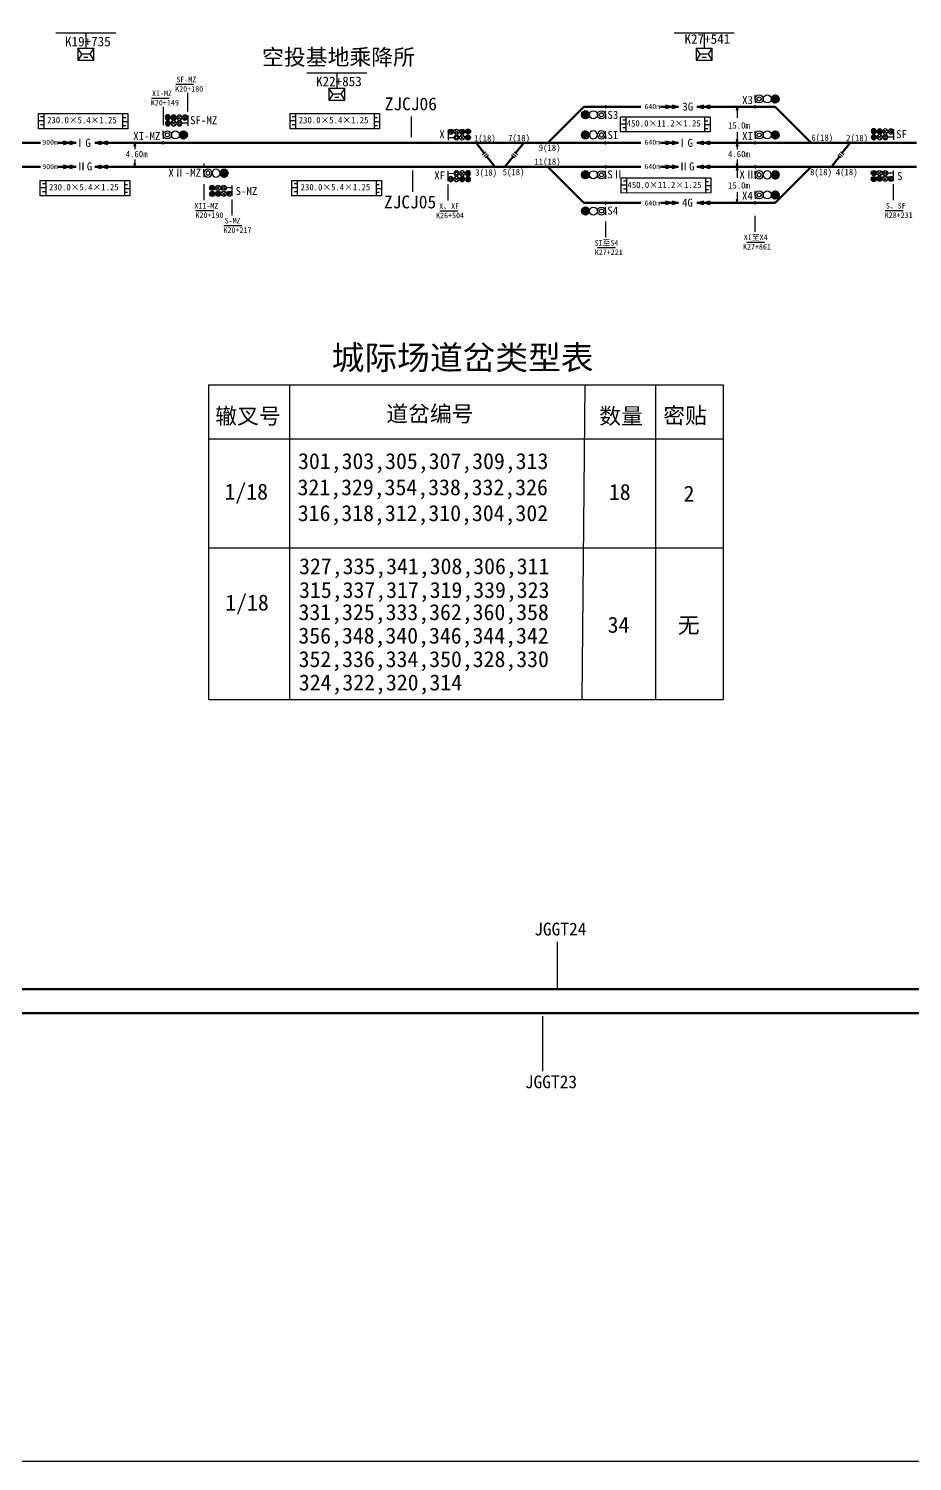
# Model space of a CAD drawing. Header units: millimetres. Extents: x -17381 to -15684, y 1883 to 2345.
# Drawn here: x -16561.8 to -16451.3, y 1883.2 to 2062.3 of the extents above; entities that cross this region are included whole.
import ezdxf
from ezdxf.enums import TextEntityAlignment as Align

# ---------------------------------------------------------------- set-up
doc = ezdxf.new("R2010")
doc.units = ezdxf.units.MM
for name, color, linetype in [('1', 1, 'Continuous'), ('D0', 7, 'Continuous'), ('信号机', 7, 'Continuous'), ('信号机名称', 7, 'Continuous'), ('公里标', 7, 'Continuous'), ('应答器', 7, 'Continuous'), ('标注', 7, 'Continuous'), ('站台', 7, 'Continuous'), ('车流方向', 7, 'Continuous'), ('道岔号', 7, 'Continuous')]:
    doc.layers.add(name, color=color, linetype=linetype)
doc.styles.get("Standard").update_dxf_attribs({"font": ''})
doc.styles.add('宋体', font='')
doc.styles.get('Standard').set_extended_font_data('SimSun')
doc.styles.get('宋体').set_extended_font_data('SimSun')

# ---------------------------------------------------------------- blocks, each defined once
blk = doc.blocks.new('BD')
at = {"layer": '1', "color": 7}
for radius in [1.5, 0.75]:
    blk.add_circle((0, 0), radius, dxfattribs=at)
blk = doc.blocks.new('*X90')
at = {"color": 0}
for p, q in [((-1.5, 0.06), (0.7, 1.33)), ((-1.5, -0.06), (0.8, 1.27)), ((-1.49, 0.18), (0.59, 1.38)), ((-1.49, -0.17), (0.89, 1.21)), ((-1.47, 0.31), (0.47, 1.43)), ((-1.47, -0.27), (0.97, 1.14)), ((-1.45, -0.38), (1.05, 1.07)), ((-1.43, 0.44), (0.33, 1.46)), ((-1.42, -0.48), (1.12, 0.99)), ((-1.39, -0.57), (1.19, 0.92)), ((-1.38, 0.59), (0.18, 1.49)), ((-1.35, -0.66), (1.25, 0.83)), ((-1.3, 0.75), (0, 1.5)), ((-1.3, -0.75), (1.3, 0.75)), ((-1.25, -0.83), (1.35, 0.66)), ((-1.19, -0.92), (1.39, 0.57)), ((-1.17, 0.94), (-0.23, 1.48)), ((-1.12, -0.99), (1.42, 0.48)), ((-1.05, -1.07), (1.45, 0.38)), ((-0.97, -1.14), (1.47, 0.27)), ((-0.89, -1.21), (1.49, 0.17)), ((-0.8, -1.27), (1.5, 0.06)), ((-0.7, -1.33), (1.5, -0.06)), ((-0.59, -1.38), (1.49, -0.18)), ((-0.47, -1.43), (1.47, -0.31)), ((-0.33, -1.46), (1.43, -0.44)), ((-0.18, -1.49), (1.38, -0.59)), ((0, -1.5), (1.3, -0.75)), ((0.23, -1.48), (1.17, -0.94))]:
    blk.add_line(p, q, dxfattribs=at)
blk = doc.blocks.new('KZ_C')
at = {"layer": '1', "color": 7}
for p, q in [((0, -0.84), (0, 0.84)), ((0.02, 3.97), (0.02, 5.92)), ((0.02, 3.97), (0.02, 2.02)), ((0.02, 3.97), (0.02, 2.02))]:
    blk.add_line(p, q, dxfattribs=at)
at = {"layer": '1', "color": 3}
blk.add_circle((6.09, 3.97), 2, dxfattribs=at)
at = {"layer": '1', "color": 1}
blk.add_circle((10.09, 3.97), 1.95, dxfattribs=at)
at = {"layer": '1', "color": 7, "xscale": 1.33333333333303, "yscale": 1.33333333333303, "zscale": 1.33333333333303, "rotation": 180}
blk.add_blockref('BD', (2.06, 3.97), dxfattribs=at)
at = {"layer": '1', "xscale": 1.333300000000236, "yscale": 1.333300000000236, "zscale": 1.333300000000236}
blk.add_blockref('*X90', (10.12, 3.97), dxfattribs=at)

msp = doc.modelspace()

# ---------------------------------------------------------------- hatches: boundary and pattern name
for points in [[(-16482.11, 2052.26), (-16481.3, 2052.48), (-16482.11, 2052.7)], [(-16481.3, 2052.26), (-16480.5, 2052.48), (-16481.3, 2052.7)], [(-16477.39, 2052.7), (-16478.2, 2052.48), (-16477.39, 2052.26)], [(-16476.59, 2052.7), (-16477.39, 2052.48), (-16476.59, 2052.26)], [(-16557.4, 2047.76), (-16556.6, 2047.98), (-16557.4, 2048.2)], [(-16556.6, 2047.76), (-16555.79, 2047.98), (-16556.6, 2048.2)], [(-16552.69, 2048.2), (-16553.49, 2047.98), (-16552.69, 2047.76)], [(-16551.88, 2048.2), (-16552.69, 2047.98), (-16551.88, 2047.76)], [(-16482.11, 2047.76), (-16481.3, 2047.98), (-16482.11, 2048.2)], [(-16481.3, 2047.76), (-16480.5, 2047.98), (-16481.3, 2048.2)], [(-16477.39, 2048.2), (-16478.2, 2047.98), (-16477.39, 2047.76)], [(-16476.59, 2048.2), (-16477.39, 2047.98), (-16476.59, 2047.76)], [(-16557.4, 2044.76), (-16556.6, 2044.98), (-16557.4, 2045.2)], [(-16556.6, 2044.76), (-16555.79, 2044.98), (-16556.6, 2045.2)], [(-16552.69, 2045.2), (-16553.49, 2044.98), (-16552.69, 2044.76)], [(-16551.88, 2045.2), (-16552.69, 2044.98), (-16551.88, 2044.76)], [(-16482.11, 2044.76), (-16481.3, 2044.98), (-16482.11, 2045.2)], [(-16481.3, 2044.76), (-16480.5, 2044.98), (-16481.3, 2045.2)], [(-16477.39, 2045.2), (-16478.2, 2044.98), (-16477.39, 2044.76)], [(-16476.59, 2045.2), (-16477.39, 2044.98), (-16476.59, 2044.76)], [(-16482.11, 2040.26), (-16481.3, 2040.48), (-16482.11, 2040.7)], [(-16481.3, 2040.26), (-16480.5, 2040.48), (-16481.3, 2040.7)], [(-16477.39, 2040.7), (-16478.2, 2040.48), (-16477.39, 2040.26)], [(-16476.59, 2040.7), (-16477.39, 2040.48), (-16476.59, 2040.26)]]:
    msp.add_hatch(color=7).paths.add_polyline_path(points)
at = {"lineweight": -3}
for points in [[(-16473.17, 2052.48), (-16473.25, 2052.08), (-16473.1, 2052.08)], [(-16548.47, 2047.98), (-16548.54, 2047.58), (-16548.39, 2047.58)], [(-16473.17, 2047.98), (-16473.25, 2048.38), (-16473.1, 2048.38)], [(-16473.17, 2047.98), (-16473.25, 2047.58), (-16473.1, 2047.58)], [(-16548.47, 2044.98), (-16548.54, 2045.38), (-16548.39, 2045.38)], [(-16473.17, 2044.98), (-16473.25, 2045.38), (-16473.1, 2045.38)], [(-16473.17, 2044.98), (-16473.25, 2044.58), (-16473.1, 2044.58)], [(-16473.17, 2040.48), (-16473.25, 2040.88), (-16473.1, 2040.88)]]:
    msp.add_hatch(color=0, dxfattribs=at).paths.add_polyline_path(points)
h = msp.add_hatch(color=3)
edge = h.paths.add_edge_path()
edge.add_ellipse((-16544.36, 2051.17), major_axis=(0, 0.318), ratio=0.993045, start_angle=0, end_angle=360, ccw=False)
h = msp.add_hatch(color=1)
edge = h.paths.add_edge_path()
edge.add_ellipse((-16544.35, 2050.42), major_axis=(0, 0.318), ratio=0.993045, start_angle=0, end_angle=360, ccw=False)
h = msp.add_hatch(color=1)
edge = h.paths.add_edge_path()
edge.add_ellipse((-16506.83, 2048.65), major_axis=(0, 0.318), ratio=0.993045, start_angle=0, end_angle=360)
h = msp.add_hatch(color=3)
edge = h.paths.add_edge_path()
edge.add_ellipse((-16506.82, 2049.4), major_axis=(0, 0.318), ratio=0.993045, start_angle=0, end_angle=360)
h = msp.add_hatch(color=3)
edge = h.paths.add_edge_path()
edge.add_ellipse((-16456.1, 2049.43), major_axis=(0, 0.318), ratio=0.993045, start_angle=0, end_angle=360, ccw=False)
h = msp.add_hatch(color=1)
edge = h.paths.add_edge_path()
edge.add_ellipse((-16456.09, 2048.69), major_axis=(0, 0.318), ratio=0.993045, start_angle=0, end_angle=360, ccw=False)
h = msp.add_hatch(color=1)
edge = h.paths.add_edge_path()
edge.add_ellipse((-16506.83, 2044.17), major_axis=(0, -0.318), ratio=0.993045, start_angle=0, end_angle=360, ccw=False)
h = msp.add_hatch(color=3)
edge = h.paths.add_edge_path()
edge.add_ellipse((-16506.82, 2043.43), major_axis=(0, -0.318), ratio=0.993045, start_angle=0, end_angle=360, ccw=False)
h = msp.add_hatch(color=3)
edge = h.paths.add_edge_path()
edge.add_ellipse((-16456.1, 2043.46), major_axis=(0, -0.318), ratio=0.993045, start_angle=0, end_angle=360)
h = msp.add_hatch(color=1)
edge = h.paths.add_edge_path()
edge.add_ellipse((-16456.09, 2044.21), major_axis=(0, -0.318), ratio=0.993045, start_angle=0, end_angle=360)
h = msp.add_hatch(color=3)
edge = h.paths.add_edge_path()
edge.add_ellipse((-16538.8, 2041.59), major_axis=(0, -0.318), ratio=0.993045, start_angle=0, end_angle=360)
h = msp.add_hatch(color=1)
edge = h.paths.add_edge_path()
edge.add_ellipse((-16538.79, 2042.34), major_axis=(0, -0.318), ratio=0.993045, start_angle=0, end_angle=360)
at = {"layer": '信号机'}
h = msp.add_hatch(color=10, dxfattribs=at)
edge = h.paths.add_edge_path()
edge.add_ellipse((-16544.35, 2050.42), major_axis=(0, 0.318), ratio=0.993045, start_angle=0, end_angle=360, ccw=False)
h = msp.add_hatch(color=2, dxfattribs=at)
edge = h.paths.add_edge_path()
edge.add_ellipse((-16543.63, 2051.14), major_axis=(0, -0.318), ratio=0.993045, start_angle=0, end_angle=360, ccw=False)
h = msp.add_hatch(color=2, dxfattribs=at)
edge = h.paths.add_edge_path()
edge.add_ellipse((-16507.55, 2049.37), major_axis=(0, -0.318), ratio=0.993045, start_angle=0, end_angle=360)
h = msp.add_hatch(color=10, dxfattribs=at)
edge = h.paths.add_edge_path()
edge.add_ellipse((-16506.83, 2048.65), major_axis=(0, 0.318), ratio=0.993045, start_angle=0, end_angle=360)
h = msp.add_hatch(color=10, dxfattribs=at)
edge = h.paths.add_edge_path()
edge.add_ellipse((-16456.09, 2048.69), major_axis=(0, 0.318), ratio=0.993045, start_angle=0, end_angle=360, ccw=False)
h = msp.add_hatch(color=2, dxfattribs=at)
edge = h.paths.add_edge_path()
edge.add_ellipse((-16455.37, 2049.4), major_axis=(0, -0.318), ratio=0.993045, start_angle=0, end_angle=360, ccw=False)
h = msp.add_hatch(color=2, dxfattribs=at)
edge = h.paths.add_edge_path()
edge.add_ellipse((-16507.55, 2043.46), major_axis=(0, 0.318), ratio=0.993045, start_angle=0, end_angle=360, ccw=False)
h = msp.add_hatch(color=10, dxfattribs=at)
edge = h.paths.add_edge_path()
edge.add_ellipse((-16506.83, 2044.17), major_axis=(0, -0.318), ratio=0.993045, start_angle=0, end_angle=360, ccw=False)
h = msp.add_hatch(color=10, dxfattribs=at)
edge = h.paths.add_edge_path()
edge.add_ellipse((-16456.09, 2044.21), major_axis=(0, -0.318), ratio=0.993045, start_angle=0, end_angle=360)
h = msp.add_hatch(color=2, dxfattribs=at)
edge = h.paths.add_edge_path()
edge.add_ellipse((-16455.37, 2043.49), major_axis=(0, 0.318), ratio=0.993045, start_angle=0, end_angle=360)
h = msp.add_hatch(color=10, dxfattribs=at)
edge = h.paths.add_edge_path()
edge.add_ellipse((-16538.79, 2042.34), major_axis=(0, -0.318), ratio=0.993045, start_angle=0, end_angle=360)
h = msp.add_hatch(color=2, dxfattribs=at)
edge = h.paths.add_edge_path()
edge.add_ellipse((-16538.07, 2041.62), major_axis=(0, 0.318), ratio=0.993045, start_angle=0, end_angle=360)
at = {"layer": '应答器'}
for points in [[(-16557.4, 2047.76), (-16556.6, 2047.98), (-16557.4, 2048.2)], [(-16556.6, 2047.76), (-16555.79, 2047.98), (-16556.6, 2048.2)], [(-16552.69, 2048.2), (-16553.49, 2047.98), (-16552.69, 2047.76)], [(-16551.88, 2048.2), (-16552.69, 2047.98), (-16551.88, 2047.76)], [(-16482.11, 2047.76), (-16481.3, 2047.98), (-16482.11, 2048.2)], [(-16481.3, 2047.76), (-16480.5, 2047.98), (-16481.3, 2048.2)], [(-16477.39, 2048.2), (-16478.2, 2047.98), (-16477.39, 2047.76)], [(-16476.59, 2048.2), (-16477.39, 2047.98), (-16476.59, 2047.76)], [(-16557.4, 2044.76), (-16556.6, 2044.98), (-16557.4, 2045.2)], [(-16556.6, 2044.76), (-16555.79, 2044.98), (-16556.6, 2045.2)], [(-16552.69, 2045.2), (-16553.49, 2044.98), (-16552.69, 2044.76)], [(-16551.88, 2045.2), (-16552.69, 2044.98), (-16551.88, 2044.76)], [(-16482.11, 2044.76), (-16481.3, 2044.98), (-16482.11, 2045.2)], [(-16481.3, 2044.76), (-16480.5, 2044.98), (-16481.3, 2045.2)], [(-16477.39, 2045.2), (-16478.2, 2044.98), (-16477.39, 2044.76)], [(-16476.59, 2045.2), (-16477.39, 2044.98), (-16476.59, 2044.76)], [(-16482.11, 2040.26), (-16481.3, 2040.48), (-16482.11, 2040.7)], [(-16481.3, 2040.26), (-16480.5, 2040.48), (-16481.3, 2040.7)], [(-16477.39, 2040.7), (-16478.2, 2040.48), (-16477.39, 2040.26)], [(-16476.59, 2040.7), (-16477.39, 2040.48), (-16476.59, 2040.26)]]:
    msp.add_hatch(color=7, dxfattribs=at).paths.add_polyline_path(points)
at = {"layer": '车流方向'}
for points in [[(-16482.11, 2052.26), (-16481.3, 2052.48), (-16482.11, 2052.7)], [(-16481.3, 2052.26), (-16480.5, 2052.48), (-16481.3, 2052.7)], [(-16477.39, 2052.7), (-16478.2, 2052.48), (-16477.39, 2052.26)], [(-16476.59, 2052.7), (-16477.39, 2052.48), (-16476.59, 2052.26)]]:
    msp.add_hatch(color=7, dxfattribs=at).paths.add_polyline_path(points)

# ---------------------------------------------------------------- linework, layer by layer
at = {"color": 0, "lineweight": -3}
for p, q in [((-16558.35, 2061.74), (-16550.85, 2061.74)), ((-16554.6, 2061.74), (-16554.6, 2059.82)), ((-16481.03, 2061.74), (-16473.53, 2061.74)), ((-16477.28, 2061.74), (-16477.28, 2059.82)), ((-16555.59, 2059.81), (-16555.59, 2058.31)), ((-16555.09, 2059.06), (-16555.59, 2059.81)), ((-16555.59, 2059.81), (-16553.59, 2059.81)), ((-16553.59, 2059.81), (-16554.09, 2059.06)), ((-16553.59, 2058.31), (-16553.59, 2059.81)), ((-16478.28, 2059.82), (-16478.28, 2058.32)), ((-16477.78, 2059.07), (-16478.28, 2059.82)), ((-16478.28, 2059.82), (-16476.28, 2059.82)), ((-16476.28, 2059.82), (-16476.78, 2059.07)), ((-16476.28, 2058.32), (-16476.28, 2059.82)), ((-16555.09, 2059.06), (-16555.59, 2058.31)), ((-16555.59, 2058.31), (-16553.59, 2058.31)), ((-16554.09, 2059.06), (-16555.09, 2059.06)), ((-16554.84, 2058.68), (-16554.34, 2058.68)), ((-16554.09, 2059.06), (-16553.59, 2058.31)), ((-16477.78, 2059.07), (-16478.28, 2058.32)), ((-16478.28, 2058.32), (-16476.28, 2058.32)), ((-16476.78, 2059.07), (-16477.78, 2059.07)), ((-16477.53, 2058.69), (-16477.03, 2058.69)), ((-16476.78, 2059.07), (-16476.28, 2058.32)), ((-16526.97, 2056.75), (-16519.47, 2056.75)), ((-16523.22, 2056.75), (-16523.22, 2054.84)), ((-16543.37, 2055.31), (-16541.13, 2055.31)), ((-16541.86, 2051.91), (-16541.86, 2054.24)), ((-16524.21, 2054.83), (-16524.21, 2053.33)), ((-16523.71, 2054.08), (-16524.21, 2054.83)), ((-16524.21, 2054.83), (-16522.21, 2054.83)), ((-16522.21, 2054.83), (-16522.71, 2054.08)), ((-16522.21, 2053.33), (-16522.21, 2054.83)), ((-16546.41, 2053.58), (-16544.18, 2053.58)), ((-16544.9, 2050.18), (-16544.9, 2052.5)), ((-16523.71, 2054.08), (-16524.21, 2053.33)), ((-16524.21, 2053.33), (-16522.21, 2053.33)), ((-16522.71, 2054.08), (-16523.71, 2054.08)), ((-16523.46, 2053.69), (-16522.96, 2053.69)), ((-16522.71, 2054.08), (-16522.21, 2053.33)), ((-16473.25, 2052.08), (-16473.17, 2052.48)), ((-16473.17, 2052.48), (-16473.25, 2052.08)), ((-16473.17, 2052.48), (-16473.1, 2052.08)), ((-16473.25, 2052.08), (-16473.1, 2052.08)), ((-16548.54, 2047.58), (-16548.47, 2047.98)), ((-16548.47, 2047.98), (-16548.54, 2047.58)), ((-16548.54, 2047.58), (-16548.39, 2047.58)), ((-16548.47, 2047.98), (-16548.39, 2047.58)), ((-16473.25, 2048.38), (-16473.17, 2047.98)), ((-16473.17, 2047.98), (-16473.25, 2048.38)), ((-16473.25, 2048.38), (-16473.1, 2048.38)), ((-16473.25, 2047.58), (-16473.17, 2047.98)), ((-16473.17, 2047.98), (-16473.25, 2047.58)), ((-16473.25, 2047.58), (-16473.1, 2047.58)), ((-16473.17, 2047.98), (-16473.1, 2048.38)), ((-16473.17, 2047.98), (-16473.1, 2047.58)), ((-16548.54, 2045.38), (-16548.47, 2044.98)), ((-16548.47, 2044.98), (-16548.54, 2045.38)), ((-16548.54, 2045.38), (-16548.39, 2045.38)), ((-16548.47, 2044.98), (-16548.39, 2045.38)), ((-16473.25, 2045.38), (-16473.17, 2044.98)), ((-16473.17, 2044.98), (-16473.25, 2045.38)), ((-16473.25, 2045.38), (-16473.1, 2045.38)), ((-16473.17, 2044.98), (-16473.1, 2045.38)), ((-16473.25, 2044.58), (-16473.17, 2044.98)), ((-16473.17, 2044.98), (-16473.25, 2044.58)), ((-16473.25, 2044.58), (-16473.1, 2044.58)), ((-16473.17, 2044.98), (-16473.1, 2044.58)), ((-16473.25, 2040.88), (-16473.17, 2040.48)), ((-16473.17, 2040.48), (-16473.25, 2040.88)), ((-16473.25, 2040.88), (-16473.1, 2040.88)), ((-16473.17, 2040.48), (-16473.1, 2040.88)), ((-16540.83, 2039.53), (-16538.6, 2039.53)), ((-16510.34, 2039.49), (-16508.11, 2039.49)), ((-16454.67, 2039.53), (-16452.43, 2039.53)), ((-16537.33, 2037.66), (-16535.1, 2037.66)), ((-16490.63, 2034.89), (-16488.4, 2034.89)), ((-16471.97, 2035.57), (-16469.74, 2035.57))]:
    msp.add_line(p, q, dxfattribs=at)
at = {"color": 1, "lineweight": 70}
for p, q in [((-16492.35, 2052.48), (-16485.21, 2052.48)), ((-16488.69, 2052.48), (-16485.21, 2052.48)), ((-16482.74, 2052.48), (-16480.5, 2052.48)), ((-16478.2, 2052.48), (-16468.44, 2052.48)), ((-16478.2, 2052.48), (-16468.44, 2052.48))]:
    msp.add_line(p, q, dxfattribs=at)
at = {"color": 1, "lineweight": -3}
for p, q in [((-16513.91, 2051.29), (-16513.91, 2048.71)), ((-16495.66, 1948.09), (-16495.66, 1942.2))]:
    msp.add_line(p, q, dxfattribs=at)
at = {"color": 1, "lineweight": 100}
for p, q in [((-16576.06, 2047.98), (-16560.28, 2047.98)), ((-16558.07, 2047.98), (-16555.79, 2047.98)), ((-16553.49, 2047.98), (-16524.46, 2047.98)), ((-16524.46, 2047.98), (-16504.22, 2047.98)), ((-16504.22, 2047.98), (-16485.21, 2047.98)), ((-16482.74, 2047.98), (-16480.5, 2047.98)), ((-16478.2, 2047.98), (-16450.74, 2047.98)), ((-16377.68, 1942.2), (-16595.74, 1942.2))]:
    msp.add_line(p, q, dxfattribs=at)
at = {"color": 7, "linetype": 'Continuous'}
for p, q in [((-16505.02, 2046.47), (-16504.61, 2046.85)), ((-16504.85, 2046.29), (-16504.44, 2046.67)), ((-16504.68, 2046.1), (-16504.27, 2046.48)), ((-16500.99, 2046.1), (-16501.4, 2046.48)), ((-16500.82, 2046.29), (-16501.23, 2046.67)), ((-16500.65, 2046.47), (-16501.07, 2046.85)), ((-16460.19, 2046.1), (-16460.6, 2046.48)), ((-16460.02, 2046.29), (-16460.43, 2046.67)), ((-16459.85, 2046.47), (-16460.27, 2046.85))]:
    msp.add_line(p, q, dxfattribs=at)
at = {"color": 5, "lineweight": 100}
for p, q in [((-16576.06, 2044.98), (-16560.28, 2044.98)), ((-16558.07, 2044.98), (-16555.79, 2044.98)), ((-16553.49, 2044.98), (-16524.46, 2044.98)), ((-16524.46, 2044.98), (-16504.22, 2044.98)), ((-16504.22, 2044.98), (-16485.21, 2044.98)), ((-16482.74, 2044.98), (-16480.5, 2044.98)), ((-16478.2, 2044.98), (-16450.74, 2044.98)), ((-16377.68, 1939.2), (-16595.74, 1939.2))]:
    msp.add_line(p, q, dxfattribs=at)
at = {"color": 5, "lineweight": -3}
for p, q in [((-16513.78, 2044.52), (-16513.78, 2041.85)), ((-16478.2, 2040.48), (-16468.44, 2040.48)), ((-16497.45, 1931.95), (-16497.45, 1938.83))]:
    msp.add_line(p, q, dxfattribs=at)
at = {"color": 5, "lineweight": 70}
for p, q in [((-16492.35, 2040.48), (-16485.21, 2040.48)), ((-16488.69, 2040.48), (-16485.21, 2040.48)), ((-16482.74, 2040.48), (-16480.5, 2040.48)), ((-16478.2, 2040.48), (-16468.44, 2040.48))]:
    msp.add_line(p, q, dxfattribs=at)
at = {"color": 0}
for p, q in [((-16539.27, 2017.72), (-16474.94, 2017.72)), ((-16539.27, 2017.72), (-16539.27, 1978.39)), ((-16529.16, 2017.72), (-16529.16, 1978.39)), ((-16492.22, 2017.72), (-16492.61, 1978.39)), ((-16483.38, 2017.72), (-16483.38, 1978.39)), ((-16474.94, 2017.72), (-16474.94, 1978.39)), ((-16539.27, 2010.98), (-16474.94, 2010.98)), ((-16539.14, 1997.36), (-16474.94, 1997.36))]:
    msp.add_line(p, q, dxfattribs=at)
at = {"lineweight": -3}
msp.add_line((-16539.27, 1978.39), (-16474.94, 1978.39), dxfattribs=at)
at = {"color": 0}
msp.add_lwpolyline([(-17380.59, 2345.03), (-15683.64, 2345.03), (-15683.64, 1883.17), (-17380.59, 1883.17)], close=True, dxfattribs=at)
at = {"layer": 'D0', "color": 0}
for p, q in [((-16473.17, 2052.48), (-16473.17, 2051.1)), ((-16473.17, 2049.32), (-16473.17, 2048)), ((-16548.47, 2047.98), (-16548.47, 2047.19)), ((-16473.17, 2047.98), (-16473.17, 2047.19)), ((-16548.47, 2045.92), (-16548.47, 2045)), ((-16473.17, 2045.92), (-16473.17, 2045)), ((-16473.17, 2044.98), (-16473.17, 2043.6)), ((-16473.17, 2041.82), (-16473.17, 2040.5))]:
    msp.add_line(p, q, dxfattribs=at)
at = {"layer": '信号机', "color": 7, "linetype": 'Continuous'}
for p, q in [((-16543.92, 2051.22), (-16543.58, 2050.88)), ((-16543.39, 2050.68), (-16543.89, 2050.18)), ((-16543.39, 2050.18), (-16543.89, 2050.68)), ((-16543.82, 2051.33), (-16543.41, 2050.91)), ((-16543.66, 2051.39), (-16543.33, 2051.06)), ((-16542.68, 2051.39), (-16543.17, 2050.9)), ((-16542.68, 2050.9), (-16543.17, 2051.39)), ((-16542.5, 2051.21), (-16542.16, 2050.88)), ((-16542.4, 2051.33), (-16541.99, 2050.91)), ((-16542.24, 2051.39), (-16541.91, 2051.05)), ((-16541.87, 2051.41), (-16541.87, 2050.09)), ((-16541.87, 2050.42), (-16542.6, 2050.42)), ((-16509.31, 2049.64), (-16509.31, 2048.32)), ((-16508.94, 2049.62), (-16509.28, 2049.29)), ((-16508.78, 2049.56), (-16509.2, 2049.14)), ((-16508.69, 2049.44), (-16509.02, 2049.11)), ((-16508.5, 2049.62), (-16508.01, 2049.13)), ((-16508.5, 2049.13), (-16508.01, 2049.62)), ((-16507.52, 2049.62), (-16507.85, 2049.29)), ((-16507.79, 2048.91), (-16507.3, 2048.41)), ((-16507.79, 2048.41), (-16507.3, 2048.91)), ((-16507.36, 2049.56), (-16507.77, 2049.14)), ((-16507.26, 2049.45), (-16507.6, 2049.11)), ((-16455.66, 2049.48), (-16455.32, 2049.14)), ((-16455.13, 2048.94), (-16455.63, 2048.45)), ((-16455.13, 2048.45), (-16455.63, 2048.94)), ((-16455.56, 2049.6), (-16455.15, 2049.18)), ((-16455.4, 2049.66), (-16455.07, 2049.32)), ((-16454.42, 2049.66), (-16454.91, 2049.16)), ((-16454.42, 2049.16), (-16454.91, 2049.66)), ((-16454.24, 2049.48), (-16453.9, 2049.14)), ((-16454.14, 2049.59), (-16453.73, 2049.18)), ((-16453.98, 2049.66), (-16453.65, 2049.32)), ((-16453.61, 2049.68), (-16453.61, 2048.36)), ((-16509.31, 2048.65), (-16508.58, 2048.65)), ((-16453.61, 2048.68), (-16454.34, 2048.69)), ((-16509.31, 2043.18), (-16509.31, 2044.5)), ((-16509.31, 2044.18), (-16508.58, 2044.17)), ((-16508.94, 2043.2), (-16509.28, 2043.54)), ((-16508.78, 2043.26), (-16509.2, 2043.68)), ((-16508.69, 2043.38), (-16509.02, 2043.72)), ((-16508.5, 2043.2), (-16508.01, 2043.7)), ((-16508.5, 2043.7), (-16508.01, 2043.2)), ((-16507.52, 2043.2), (-16507.85, 2043.54)), ((-16507.79, 2043.92), (-16507.3, 2044.41)), ((-16507.79, 2044.41), (-16507.3, 2043.92)), ((-16507.36, 2043.26), (-16507.77, 2043.68)), ((-16507.26, 2043.38), (-16507.6, 2043.72)), ((-16455.66, 2043.41), (-16455.32, 2043.75)), ((-16455.13, 2043.95), (-16455.63, 2044.45)), ((-16455.13, 2044.45), (-16455.63, 2043.95)), ((-16455.56, 2043.3), (-16455.15, 2043.72)), ((-16455.4, 2043.24), (-16455.07, 2043.57)), ((-16454.42, 2043.24), (-16454.91, 2043.73)), ((-16454.42, 2043.73), (-16454.91, 2043.24)), ((-16453.61, 2044.21), (-16454.34, 2044.21)), ((-16454.24, 2043.41), (-16453.9, 2043.75)), ((-16454.14, 2043.3), (-16453.73, 2043.72)), ((-16453.98, 2043.24), (-16453.65, 2043.57)), ((-16453.61, 2043.22), (-16453.61, 2044.54)), ((-16538.36, 2041.54), (-16538.02, 2041.88)), ((-16537.84, 2042.08), (-16538.33, 2042.57)), ((-16537.84, 2042.57), (-16538.33, 2042.08)), ((-16538.26, 2041.43), (-16537.85, 2041.85)), ((-16538.1, 2041.36), (-16537.77, 2041.7)), ((-16537.12, 2041.36), (-16537.62, 2041.86)), ((-16537.12, 2041.86), (-16537.62, 2041.36)), ((-16536.31, 2042.34), (-16537.05, 2042.34)), ((-16536.94, 2041.54), (-16536.6, 2041.88)), ((-16536.84, 2041.43), (-16536.43, 2041.85)), ((-16536.68, 2041.36), (-16536.35, 2041.7)), ((-16536.31, 2041.34), (-16536.32, 2042.67))]:
    msp.add_line(p, q, dxfattribs=at)
at = {"layer": '信号机', "color": 7, "linetype": 'Continuous', "extrusion": (0, 0, -1)}
for centre, major_axis in [((-16544.36, 2051.17), (0, 0.318)), ((-16544.35, 2050.42), (0, 0.318)), ((-16543.63, 2051.14), (0, -0.318)), ((-16543.63, 2050.42), (0, 0.318)), ((-16542.92, 2051.14), (0, 0.318)), ((-16542.92, 2050.42), (0, 0.318)), ((-16542.92, 2050.42), (0, 0.159)), ((-16542.21, 2051.14), (0, -0.318)), ((-16456.1, 2049.43), (0, 0.318)), ((-16456.09, 2048.69), (0, 0.318)), ((-16455.37, 2049.4), (0, -0.318)), ((-16455.37, 2048.69), (0, 0.318)), ((-16454.66, 2049.4), (0, 0.318)), ((-16454.66, 2048.69), (0, 0.318)), ((-16454.66, 2048.69), (0, 0.159)), ((-16453.95, 2049.4), (0, -0.318)), ((-16508.97, 2043.46), (0, 0.318)), ((-16508.26, 2044.17), (0, -0.318)), ((-16508.26, 2043.46), (0, -0.318)), ((-16508.26, 2044.17), (0, -0.159)), ((-16507.55, 2044.17), (0, -0.318)), ((-16507.55, 2043.46), (0, 0.318)), ((-16506.83, 2044.17), (0, -0.318)), ((-16506.82, 2043.43), (0, -0.318))]:
    msp.add_ellipse(centre, major_axis=major_axis, ratio=0.993045, dxfattribs=at)
at = {"layer": '信号机', "color": 7, "linetype": 'Continuous'}
for centre, major_axis in [((-16508.97, 2049.37), (0, -0.318)), ((-16508.26, 2049.37), (0, 0.318)), ((-16508.26, 2048.65), (0, 0.318)), ((-16508.26, 2048.65), (0, 0.159)), ((-16507.55, 2049.37), (0, -0.318)), ((-16507.55, 2048.65), (0, 0.318)), ((-16506.83, 2048.65), (0, 0.318)), ((-16506.82, 2049.4), (0, 0.318)), ((-16456.1, 2043.46), (0, -0.318)), ((-16456.09, 2044.21), (0, -0.318)), ((-16455.37, 2044.21), (0, -0.318)), ((-16455.37, 2043.49), (0, 0.318)), ((-16454.66, 2044.21), (0, -0.318)), ((-16454.66, 2043.49), (0, -0.318)), ((-16454.66, 2044.21), (0, -0.159)), ((-16453.95, 2043.49), (0, 0.318)), ((-16538.8, 2041.59), (0, -0.318)), ((-16538.79, 2042.34), (0, -0.318)), ((-16538.07, 2042.34), (0, -0.318)), ((-16538.07, 2041.62), (0, 0.318)), ((-16537.36, 2042.34), (0, -0.318)), ((-16537.36, 2041.62), (0, -0.318)), ((-16537.36, 2042.34), (0, -0.159)), ((-16536.65, 2041.62), (0, 0.318))]:
    msp.add_ellipse(centre, major_axis=major_axis, ratio=0.993045, dxfattribs=at)
at = {"layer": '公里标', "color": 7, "linetype": 'ByBlock'}
for p, q in [((-16539.79, 2040.82), (-16539.79, 2042.8)), ((-16509.3, 2040.78), (-16509.31, 2042.76)), ((-16453.62, 2040.82), (-16453.63, 2042.8)), ((-16536.29, 2038.94), (-16536.29, 2040.92)), ((-16489.59, 2036.18), (-16489.59, 2038.15)), ((-16470.93, 2036.86), (-16470.94, 2038.84))]:
    msp.add_line(p, q, dxfattribs=at)
at = {"layer": '应答器', "color": 7, "linetype": 'Continuous'}
for points in [[(-16557.4, 2047.76), (-16556.6, 2047.98), (-16557.4, 2048.2)], [(-16556.6, 2047.76), (-16555.79, 2047.98), (-16556.6, 2048.2)], [(-16552.69, 2048.2), (-16553.49, 2047.98), (-16552.69, 2047.76)], [(-16551.88, 2048.2), (-16552.69, 2047.98), (-16551.88, 2047.76)], [(-16482.11, 2047.76), (-16481.3, 2047.98), (-16482.11, 2048.2)], [(-16481.3, 2047.76), (-16480.5, 2047.98), (-16481.3, 2048.2)], [(-16477.39, 2048.2), (-16478.2, 2047.98), (-16477.39, 2047.76)], [(-16476.59, 2048.2), (-16477.39, 2047.98), (-16476.59, 2047.76)], [(-16557.4, 2044.76), (-16556.6, 2044.98), (-16557.4, 2045.2)], [(-16556.6, 2044.76), (-16555.79, 2044.98), (-16556.6, 2045.2)], [(-16552.69, 2045.2), (-16553.49, 2044.98), (-16552.69, 2044.76)], [(-16551.88, 2045.2), (-16552.69, 2044.98), (-16551.88, 2044.76)], [(-16482.11, 2044.76), (-16481.3, 2044.98), (-16482.11, 2045.2)], [(-16481.3, 2044.76), (-16480.5, 2044.98), (-16481.3, 2045.2)], [(-16477.39, 2045.2), (-16478.2, 2044.98), (-16477.39, 2044.76)], [(-16476.59, 2045.2), (-16477.39, 2044.98), (-16476.59, 2044.76)], [(-16482.11, 2040.26), (-16481.3, 2040.48), (-16482.11, 2040.7)], [(-16481.3, 2040.26), (-16480.5, 2040.48), (-16481.3, 2040.7)], [(-16477.39, 2040.7), (-16478.2, 2040.48), (-16477.39, 2040.26)], [(-16476.59, 2040.7), (-16477.39, 2040.48), (-16476.59, 2040.26)]]:
    msp.add_lwpolyline(points, close=True, dxfattribs=at)
at = {"layer": '站台', "color": 1, "lineweight": 70}
for p, q in [((-16492.35, 2052.48), (-16496.86, 2047.98)), ((-16463.93, 2047.98), (-16468.44, 2052.48)), ((-16504.79, 2046.68), (-16505.81, 2047.98)), ((-16500.88, 2046.68), (-16499.86, 2047.98)), ((-16460.08, 2046.68), (-16459.06, 2047.98))]:
    msp.add_line(p, q, dxfattribs=at)
at = {"layer": '站台', "color": 7, "linetype": 'Continuous'}
for p, q in [((-16560.52, 2051.64), (-16559.4, 2051.64)), ((-16559.85, 2050.73), (-16560.52, 2050.73)), ((-16559.85, 2051.22), (-16560.25, 2051.22)), ((-16559.85, 2051.64), (-16559.85, 2049.74)), ((-16550.01, 2051.65), (-16550.01, 2049.75)), ((-16550.01, 2051.15), (-16549.61, 2051.15)), ((-16550.01, 2050.66), (-16549.34, 2050.66)), ((-16549.34, 2051.65), (-16549.34, 2049.75)), ((-16529.07, 2051.64), (-16527.95, 2051.64)), ((-16528.39, 2050.73), (-16529.07, 2050.73)), ((-16528.39, 2051.22), (-16528.8, 2051.22)), ((-16528.4, 2051.64), (-16528.4, 2049.74)), ((-16518.55, 2051.65), (-16518.55, 2049.75)), ((-16518.55, 2051.15), (-16518.15, 2051.15)), ((-16518.55, 2050.66), (-16517.88, 2050.66)), ((-16517.88, 2051.65), (-16517.88, 2049.75)), ((-16487.75, 2051.24), (-16486.64, 2051.24)), ((-16487.08, 2050.82), (-16487.48, 2050.82)), ((-16487.08, 2051.24), (-16487.08, 2049.34)), ((-16477.24, 2051.25), (-16477.24, 2049.35)), ((-16477.24, 2050.75), (-16476.84, 2050.75)), ((-16476.57, 2051.25), (-16476.57, 2049.35)), ((-16559.85, 2050.24), (-16560.25, 2050.24)), ((-16550.01, 2050.17), (-16549.6, 2050.17)), ((-16528.39, 2050.24), (-16528.8, 2050.24)), ((-16518.55, 2050.17), (-16518.15, 2050.17)), ((-16487.08, 2050.33), (-16487.75, 2050.33)), ((-16487.08, 2049.84), (-16487.48, 2049.84)), ((-16477.24, 2050.26), (-16476.57, 2050.26)), ((-16477.24, 2049.77), (-16476.84, 2049.77)), ((-16487.66, 2043.61), (-16486.54, 2043.61)), ((-16486.99, 2043.61), (-16486.99, 2041.71)), ((-16477.15, 2043.62), (-16477.14, 2041.72)), ((-16476.47, 2043.62), (-16476.47, 2041.72)), ((-16560.29, 2043.27), (-16559.17, 2043.27)), ((-16559.62, 2042.35), (-16560.29, 2042.35)), ((-16559.62, 2042.84), (-16560.02, 2042.84)), ((-16559.62, 2041.86), (-16560.02, 2041.86)), ((-16559.62, 2043.27), (-16559.62, 2041.36)), ((-16549.78, 2043.27), (-16549.78, 2041.37)), ((-16549.78, 2042.78), (-16549.38, 2042.78)), ((-16549.78, 2042.29), (-16549.11, 2042.29)), ((-16549.78, 2041.8), (-16549.38, 2041.8)), ((-16549.11, 2043.27), (-16549.11, 2041.37)), ((-16528.84, 2043.27), (-16527.72, 2043.27)), ((-16528.16, 2042.35), (-16528.84, 2042.35)), ((-16528.17, 2042.84), (-16528.57, 2042.84)), ((-16528.16, 2041.86), (-16528.57, 2041.86)), ((-16528.17, 2043.27), (-16528.17, 2041.36)), ((-16518.32, 2043.27), (-16518.32, 2041.37)), ((-16518.32, 2042.78), (-16517.92, 2042.78)), ((-16518.32, 2042.29), (-16517.65, 2042.29)), ((-16518.32, 2041.8), (-16517.92, 2041.8)), ((-16517.65, 2043.27), (-16517.65, 2041.37)), ((-16486.99, 2042.7), (-16487.66, 2042.7)), ((-16486.99, 2043.19), (-16487.39, 2043.19)), ((-16486.99, 2042.21), (-16487.39, 2042.21)), ((-16477.15, 2043.13), (-16476.74, 2043.13)), ((-16477.15, 2042.64), (-16476.47, 2042.64)), ((-16477.14, 2042.15), (-16476.74, 2042.15))]:
    msp.add_line(p, q, dxfattribs=at)
at = {"layer": '站台', "color": 5, "lineweight": 70}
for p, q in [((-16503.47, 2044.98), (-16504.48, 2046.28)), ((-16502.2, 2044.98), (-16501.19, 2046.28)), ((-16461.4, 2044.98), (-16460.39, 2046.28)), ((-16492.35, 2040.48), (-16496.86, 2044.98)), ((-16463.93, 2044.98), (-16468.44, 2040.48))]:
    msp.add_line(p, q, dxfattribs=at)
at = {"layer": '站台', "color": 7, "linetype": 'Continuous'}
for points in [[(-16549.34, 2049.75), (-16560.52, 2049.74), (-16560.52, 2051.64), (-16549.34, 2051.65)], [(-16517.88, 2049.75), (-16529.07, 2049.74), (-16529.07, 2051.64), (-16517.88, 2051.65)], [(-16476.57, 2049.35), (-16487.75, 2049.34), (-16487.75, 2051.24), (-16476.57, 2051.25)], [(-16476.47, 2041.72), (-16487.66, 2041.71), (-16487.66, 2043.61), (-16476.47, 2043.62)], [(-16549.11, 2041.37), (-16560.29, 2041.36), (-16560.29, 2043.27), (-16549.11, 2043.27)], [(-16517.65, 2041.37), (-16528.84, 2041.36), (-16528.84, 2043.27), (-16517.65, 2043.27)]]:
    msp.add_lwpolyline(points, dxfattribs=at)
at = {"layer": '车流方向', "color": 7, "linetype": 'Continuous'}
for points in [[(-16482.11, 2052.26), (-16481.3, 2052.48), (-16482.11, 2052.7)], [(-16481.3, 2052.26), (-16480.5, 2052.48), (-16481.3, 2052.7)], [(-16477.39, 2052.7), (-16478.2, 2052.48), (-16477.39, 2052.26)], [(-16476.59, 2052.7), (-16477.39, 2052.48), (-16476.59, 2052.26)]]:
    msp.add_lwpolyline(points, close=True, dxfattribs=at)

# ---------------------------------------------------------------- block references
at = {"color": 0, "yscale": 0.250823749999995, "rotation": 180}
for p, xscale, zscale in [((-16489.62, 2052.48), 0.250823749999995, 0.250823749999995), ((-16539.85, 2045.19), -0.2508237500005635, 0.25082375), ((-16489.62, 2044.98), 0.250823749999995, 0.250823749999995), ((-16470.94, 2044.98), -0.2508237500005635, 0.25082375), ((-16489.62, 2040.45), 0.250823749999995, 0.250823749999995)]:
    msp.add_blockref('KZ_C', p, dxfattribs=dict(at, xscale=xscale, zscale=zscale))
at = {"color": 0}
for p, xscale, yscale, zscale in [((-16470.94, 2052.48), 0.2508237500005635, 0.2508237500005635, 0.2508237500005635), ((-16544.93, 2047.98), 0.2508237500005635, 0.2508237500005635, 0.2508237500005635), ((-16489.62, 2047.97), -0.250823749999995, 0.250823749999654, 0.25082375), ((-16470.94, 2047.98), 0.2508237500005635, 0.2508237500005635, 0.2508237500005635), ((-16470.94, 2040.48), 0.2508237500005635, 0.2508237500005635, 0.2508237500005635)]:
    msp.add_blockref('KZ_C', p, dxfattribs=dict(at, xscale=xscale, yscale=yscale, zscale=zscale))

# ---------------------------------------------------------------- texts
at = {"color": 0, "style": '宋体'}
msp.add_text('K27+541', height=1.2, dxfattribs=at).set_placement((-16476.9, 2060.36), align=Align.CENTER)
for s, height, p in [('城际场道岔类型表', 3, (-16523.87, 2019.63)), ('辙叉号', 2, (-16538.43, 2012.84)), ('道岔编号', 2, (-16517.04, 2013.12)), ('数量', 2, (-16490.41, 2012.84)), ('密贴', 2, (-16482.42, 2012.9)), ('301,303,305,307,309,313', 2, (-16528.07, 2007.2)), ('321,329,354,338,332,326', 2, (-16528.13, 2003.93)), ('1/18', 2, (-16537.27, 2003.38)), ('18', 2, (-16489.21, 2003.34)), ('2', 2, (-16479.88, 2003.13)), ('316,318,312,310,304,302', 2, (-16528.1, 2000.7)), ('327,335,341,308,306,311', 2, (-16527.94, 1994.06)), ('1/18', 2, (-16537.17, 1989.52)), ('315,337,317,319,339,323', 2, (-16527.94, 1991.09)), ('331,325,333,362,360,358', 2, (-16528.01, 1988.32)), ('34', 2, (-16489.37, 1986.74)), ('无', 2, (-16480.6, 1986.69)), ('356,348,340,346,344,342', 2, (-16528.03, 1985.39)), ('352,336,334,350,328,330', 2, (-16528, 1982.45)), ('324,322,320,314', 2, (-16527.97, 1979.53))]:
    msp.add_text(s, height=height, dxfattribs=at).set_placement(p)
at = {"color": 1, "lineweight": -3, "char_height": 1.6, "width": 7, "attachment_point": 1, "style": '宋体'}
for s, insert in [('ZJCJ06', (-16517.24, 2053.65)), ('{\\C5;ZJCJ05}', (-16517.33, 2041.39)), ('JGGT24', (-16498.55, 1950.51)), ('{\\C5;JGGT23}', (-16499.72, 1931.41))]:
    msp.add_mtext(s, dxfattribs=dict(at, insert=insert))
at = {"layer": 'D0', "color": 0}
msp.add_text('空投基地乘降所', height=2, dxfattribs=at).set_placement((-16532.56, 2057.7))
at = {"layer": 'D0', "color": 0, "style": '宋体'}
for s, p in [('15.0m', (-16472.95, 2049.76)), ('4.60m', (-16548.25, 2046.18)), ('4.60m', (-16472.95, 2046.18)), ('15.0m', (-16472.95, 2042.26))]:
    msp.add_text(s, height=0.8, dxfattribs=at).set_placement(p, align=Align.CENTER)
at = {"layer": '信号机名称', "color": 7, "lineweight": -3, "style": '宋体'}
for s, rotation, p in [('X3', 359.9619, (-16472.56, 2052.83)), ('SF-MZ', 0.0381, (-16541.57, 2050.31)), ('S3', 0.0381, (-16489.4, 2050.98)), ('XI-MZ', 359.9619, (-16548.68, 2048.32)), ('X', 0.0381, (-16510.41, 2048.54)), ('SI', 0.0381, (-16489.4, 2048.46)), ('XI', 359.9619, (-16472.56, 2048.32)), ('SF', 0.0381, (-16453.31, 2048.57)), ('XⅡ-MZ', 359.9619, (-16544.28, 2043.75)), ('XF', 0.0381, (-16511.05, 2043.42)), ('SⅡ', 0.0381, (-16489.41, 2043.54)), ('XⅡ', 359.9619, (-16472.89, 2043.52)), ('S', 0.0381, (-16453.18, 2043.33)), ('S-MZ', 0.0381, (-16535.88, 2041.46)), ('X4', 359.9619, (-16472.58, 2040.87)), ('S4', 0.0381, (-16489.41, 2039.01))]:
    msp.add_text(s, height=1, rotation=rotation, dxfattribs=at).set_placement(p)
at = {"layer": '公里标', "color": 7, "lineweight": -3, "style": '宋体'}
for s, p in [('SF-MZ', (-16543.29, 2055.55)), ('XI-MZ', (-16546.33, 2053.82)), ('K20+180', (-16543.43, 2054.38)), ('K20+149', (-16546.47, 2052.65)), ('XII-MZ', (-16541.03, 2039.77)), ('X、XF', (-16510.42, 2039.72)), ('S、SF', (-16454.59, 2039.77)), ('K20+190', (-16540.89, 2038.6)), ('S-MZ', (-16537.25, 2037.9)), ('K26+504', (-16510.82, 2038.56)), ('K28+231', (-16454.73, 2038.6)), ('K20+217', (-16537.39, 2036.73)), ('XI至X4', (-16472.35, 2035.82)), ('SI至S4', (-16491, 2035.13)), ('K27+221', (-16490.98, 2033.96)), ('K27+861', (-16472.45, 2034.64))]:
    msp.add_text(s, height=0.7, rotation=0.0381, dxfattribs=at).set_placement(p)
at = {"layer": '标注', "linetype": 'Continuous', "style": '宋体'}
for s, p in [('K19+735', (-16557.2, 2060.04)), ('K22+853', (-16525.82, 2055.06))]:
    msp.add_text(s, height=1.2, rotation=0.0402, dxfattribs=at).set_placement(p)
at = {"layer": '标注', "color": 7, "lineweight": -3, "style": '宋体'}
for s, height, p in [('640m', 0.625, (-16484.76, 2052.21)), ('3G', 1, (-16480.03, 2052.02)), ('900m', 0.625, (-16560.05, 2047.75)), ('ⅠG', 1, (-16556.03, 2047.48)), ('640m', 0.625, (-16484.76, 2047.75)), ('ⅠG', 1, (-16480.74, 2047.48)), ('900m', 0.625, (-16560.05, 2044.7)), ('ⅡG', 1, (-16555.84, 2044.54)), ('640m', 0.625, (-16484.76, 2044.7)), ('ⅡG', 1, (-16480.55, 2044.54)), ('640m', 0.625, (-16484.76, 2040.14)), ('4G', 1, (-16480.07, 2040.01))]:
    msp.add_text(s, height=height, rotation=0.0381, dxfattribs=at).set_placement(p)
at = {"layer": '站台', "color": 7, "lineweight": -3, "style": '宋体'}
for s, p in [('230.0×5.4×1.25', (-16559.44, 2050.42)), ('230.0×5.4×1.25', (-16527.98, 2050.42)), ('450.0×11.2×1.25', (-16486.98, 2050.02)), ('230.0×5.4×1.25', (-16559.21, 2042.04)), ('230.0×5.4×1.25', (-16527.75, 2042.04)), ('450.0×11.2×1.25', (-16486.89, 2042.32))]:
    msp.add_text(s, height=0.8, rotation=0.0381, dxfattribs=at).set_placement(p)
at = {"layer": '道岔号', "color": 7, "lineweight": -3, "style": '宋体'}
for s, p in [('1(18)', (-16506.08, 2048.15)), ('7(18)', (-16501.81, 2048.19)), ('6(18)', (-16463.9, 2048.23)), ('2(18)', (-16459.54, 2048.19)), ('9(18)', (-16497.98, 2046.97)), ('11(18)', (-16498.52, 2045.24)), ('3(18)', (-16505.92, 2043.88)), ('5(18)', (-16502.49, 2043.93)), ('8(18)', (-16464.06, 2043.92)), ('4(18)', (-16460.84, 2043.93))]:
    msp.add_text(s, height=0.8, rotation=0.0381, dxfattribs=at).set_placement(p)

doc.saveas('drawing.dxf')
